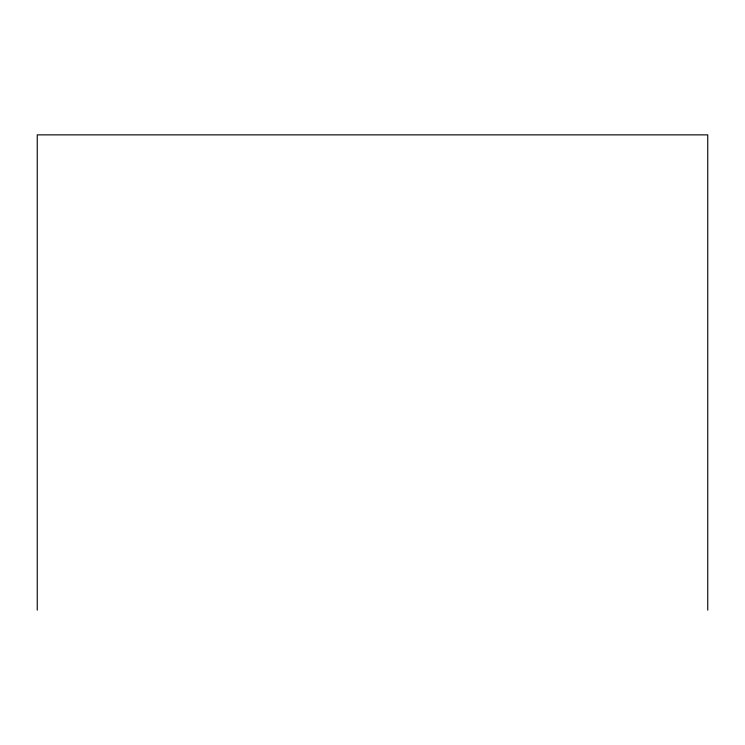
<?xml version="1.0" encoding="UTF-8"?>
<svg xmlns="http://www.w3.org/2000/svg" width="745" height="745" viewBox="0 0 745 745"><rect width="100%" height="100%" fill="white"/><g stroke="black" fill="none" stroke-linecap="round" stroke-linejoin="round"><path stroke-width="1.12" d="M707.75 610.136L707.75 134.864L37.25 134.864L37.25 610.136"/></g></svg>
